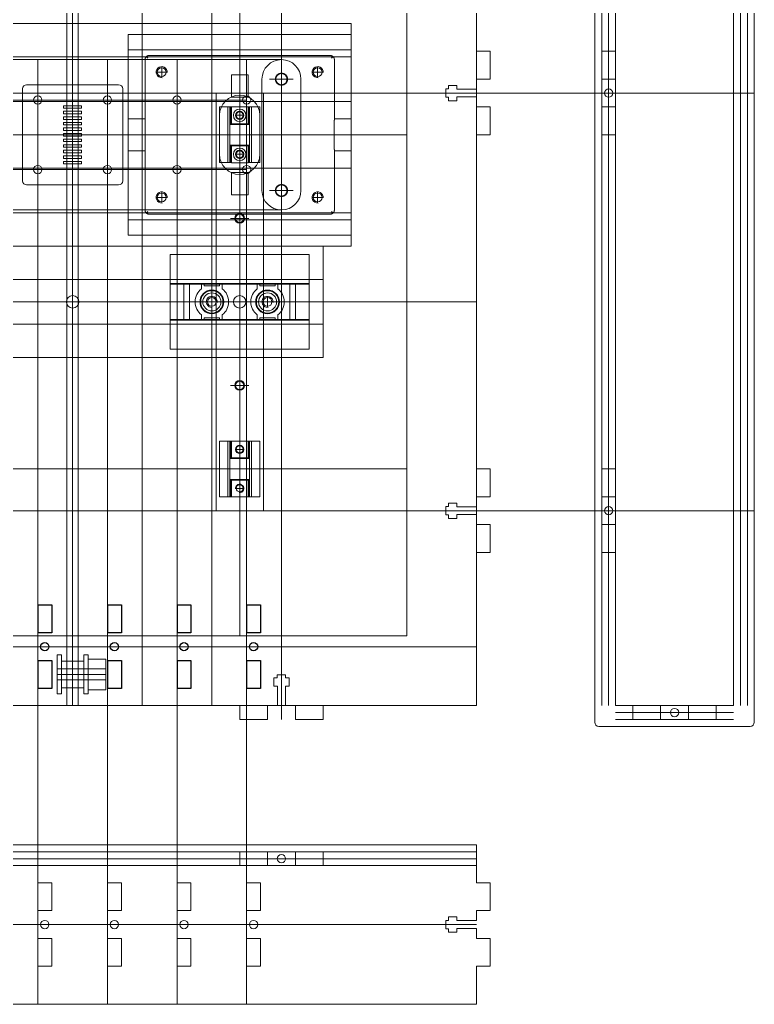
# Model space of a CAD drawing. Header units: millimetres. Extents: x -264 to 281, y -252 to 294.
# Drawn here: x -19 to 244.8, y -252.3 to 101.4 of the extents above; entities that cross this region are included whole.
import ezdxf

# ---------------------------------------------------------------- set-up
doc = ezdxf.new("R2010")
doc.units = ezdxf.units.MM
doc.layers.get('0').update_dxf_attribs({"linetype": 'CONTINUOUS', "lineweight": 25, "true_color": 0x000000})
for name, color, linetype, lineweight, true_color in [('Base Plate', 7, 'CONTINUOUS', 0, 0x000000), ('Belts', 7, 'CONTINUOUS', 0, 0x000000), ('Drawings', 5, 'CONTINUOUS', 0, 0x0000ff), ('Etch', 1, 'CONTINUOUS', 0, 0xff0000), ('Limits', 7, 'CONTINUOUS', 0, 0x000000), ('Pulleys', 1, 'CONTINUOUS', 0, 0xff0000), ('X Carriage - 80', 7, 'CONTINUOUS', 0, 0x000000), ('X Carriage-40', 7, 'CONTINUOUS', 0, 0x000000), ('X Rail - 80', 7, 'CONTINUOUS', 0, 0x000000), ('X Rail-40', 1, 'CONTINUOUS', 0, 0xff0000), ('XY Travel', 7, 'CONTINUOUS', 0, 0x000000), ('Y Belt Clamp', 7, 'CONTINUOUS', 0, 0x000000), ('Y Carriage', 7, 'CONTINUOUS', 0, 0x000000), ('Y Platform 01', 7, 'CONTINUOUS', 0, 0x000000), ('Y Platform 02', 7, 'CONTINUOUS', 0, 0x000000), ('Y Platform 03', 7, 'CONTINUOUS', 0, 0x000000), ('Y Rails', 3, 'CONTINUOUS', 0, 0x00ff00)]:
    doc.layers.add(name, color=color, linetype=linetype, lineweight=lineweight, true_color=true_color)

# ---------------------------------------------------------------- blocks, each defined once
blk = doc.blocks.new('tcutout')
for p, q in [((-15, 5), (-5, 5)), ((-15, 0), (-15, 5)), ((-5, 5), (-5, 0)), ((5, 5), (15, 5)), ((5, 0), (5, 5)), ((15, 5), (15, 0)), ((-15, 0), (-5, 0)), ((5, 0), (15, 0))]:
    blk.add_line(p, q)
blk.add_circle((0, 2.5), 1.5)
blk = doc.blocks.new('tgrips')
for p, q in [((-15, 5), (-5, 5)), ((-15, 0), (-15, 5)), ((-5, 5), (-5, 0)), ((5, 5), (15, 5)), ((5, 0), (5, 5)), ((15, 5), (15, 0)), ((-5, 0), (-1.42, 0)), ((-1.42, 0), (-1.42, -7)), ((1.4, -7), (1.4, 0)), ((1.4, 0), (5, 0)), ((-2.75, -7), (-2.75, -10)), ((-1.42, -7), (-2.75, -7)), ((2.75, -7), (1.4, -7)), ((2.75, -7), (2.75, -10)), ((-2.75, -10), (-1.5, -10)), ((-1.5, -10), (-1.5, -11)), ((1.5, -10), (2.75, -10)), ((1.5, -11), (1.5, -10)), ((-1.5, -11), (1.5, -11))]:
    blk.add_line(p, q)

msp = doc.modelspace()

# ---------------------------------------------------------------- linework, layer by layer
at = {"layer": 'Base Plate'}
for p, q in [((187.5, 151), (187.5, -151)), ((244.8, 151), (244.8, -151)), ((145, 145), (145, 90)), ((145, 60), (145, -60)), ((145, -90), (145, -145)), ((60, -145), (-60, -145)), ((145, -145), (90, -145)), ((189, -152.5), (243.3, -152.5)), ((-145, -195), (145, -195)), ((145, -208.65), (145, -195)), ((145, -252.3), (145, -238.65)), ((-145, -252.3), (145, -252.3))]:
    msp.add_line(p, q, dxfattribs=at)
for centre in [(60, 30), (60, -30)]:
    msp.add_circle(centre, 1.5, dxfattribs=at)
for centre, start, end in [((189, -151), 180, 270), ((243.3, -151), 270, 0)]:
    msp.add_arc(centre, 1.5, start, end, dxfattribs=at)
at = {"layer": 'Belts'}
for p, q in [((-2.032, 123.85), (-2.032, -145)), ((2.032, 123.85), (2.032, -145))]:
    msp.add_line(p, q, dxfattribs=at)
at = {"layer": 'Drawings'}
for p, q in [((75, 252.3), (75, -150)), ((0, 70), (0, 145)), ((25, -145), (25, 145)), ((50, -145), (50, 145)), ((190, 145), (190, -145)), ((192.5, 145), (192.5, -145)), ((195, 145), (195, -145)), ((237.3, 145), (237.3, -145)), ((239.8, 145), (239.8, -145)), ((242.3, 145), (242.3, -145)), ((-12.5, 87), (-12.5, -252.3)), ((12.5, -252.3), (12.5, 87)), ((37.5, -252.3), (37.5, 87)), ((62.5, -252.3), (62.5, 87)), ((-150, 75), (244.8, 75)), ((-62.5, 72.5), (62.5, 72.5)), ((-62.5, 60), (62.5, 60)), ((-62.5, 47.5), (62.5, 47.5)), ((244.8, -75), (-150, -75)), ((195, -145), (237.3, -145)), ((195, -147.5), (237.3, -147.5)), ((195, -150), (237.3, -150)), ((-145, -197.5), (145, -197.5)), ((-145, -200), (145, -200)), ((-145, -202.5), (145, -202.5)), ((-145, -223.65), (145, -223.65))]:
    msp.add_line(p, q, dxfattribs=at)
at = {"layer": 'Etch'}
for p, q in [((51.5, 75), (68.5, 75)), ((51.5, -75), (51.5, 75)), ((68.5, 75), (68.5, -75)), ((68.5, -75), (51.5, -75))]:
    msp.add_line(p, q, dxfattribs=at)
at = {"layer": 'Limits'}
for p, q in [((0, 145), (0, -145)), ((145, -145), (145, 145)), ((145, 0), (-145, 0)), ((-145, -145), (145, -145))]:
    msp.add_line(p, q, dxfattribs=at)
at = {"layer": 'Pulleys'}
for p, q in [((-145, -123.85), (145, -123.85)), ((-5.6, -126.8), (-4, -126.8)), ((-5.6, -140.8), (-5.6, -126.8)), ((-4, -140.8), (-4, -126.8)), ((4, -140.8), (4, -126.8)), ((4, -126.8), (5.6, -126.8)), ((5.6, -126.8), (5.6, -140.8)), ((-4, -129), (4, -129)), ((5.6, -128.3), (11.9, -128.3)), ((11.9, -139.3), (11.9, -128.3)), ((-5.6, -131.8), (11.9, -131.8)), ((-5.6, -133.8), (11.9, -133.8)), ((-5.6, -135.8), (11.9, -135.8)), ((-5.6, -140.8), (-4, -140.8)), ((-4, -138.6), (4, -138.6)), ((4, -140.8), (5.6, -140.8)), ((5.6, -139.3), (11.9, -139.3))]:
    msp.add_line(p, q, dxfattribs=at)
at = {"layer": 'X Carriage - 80', "color": 7, "linetype": 'CONTINUOUS', "true_color": 0xffffff}
for p, q in [((100, 96), (20, 96)), ((20, 96), (20, 90.501)), ((100, 96), (100, 90.501)), ((20, 90.501), (20, 66.25)), ((100, 90.501), (20, 90.501)), ((26.990771, 88.410917), (27.022716, 88.422041)), ((27.022716, 88.422041), (27.054786, 88.432405)), ((27.054786, 88.432405), (27.086953, 88.44201)), ((27.086953, 88.44201), (27.119189, 88.450856)), ((27.119189, 88.450856), (27.151462, 88.458945)), ((27.151462, 88.458945), (27.183743, 88.466282)), ((27.183743, 88.466282), (27.216, 88.472869)), ((27.216, 88.472869), (27.248202, 88.478715)), ((27.248202, 88.478715), (27.280318, 88.483826)), ((27.280318, 88.483826), (27.312315, 88.488212)), ((27.312315, 88.488212), (27.34416, 88.491883)), ((27.34416, 88.491883), (27.375823, 88.494851)), ((27.375823, 88.494851), (27.40727, 88.497131)), ((27.40727, 88.497131), (27.43847, 88.498737)), ((27.43847, 88.498737), (27.469391, 88.499688)), ((27.469391, 88.499688), (27.5, 88.5)), ((27.5, 88.5), (92.5, 88.5)), ((92.5, 88.5), (92.530609, 88.499688)), ((92.530609, 88.499688), (92.56153, 88.498737)), ((92.56153, 88.498737), (92.59273, 88.497131)), ((92.59273, 88.497131), (92.624177, 88.494851)), ((92.624177, 88.494851), (92.65584, 88.491883)), ((92.65584, 88.491883), (92.687685, 88.488212)), ((92.687685, 88.488212), (92.719682, 88.483826)), ((92.719682, 88.483826), (92.751798, 88.478715)), ((92.751798, 88.478715), (92.784, 88.472869)), ((92.784, 88.472869), (92.816257, 88.466282)), ((92.816257, 88.466282), (92.848538, 88.458945)), ((92.848538, 88.458945), (92.880811, 88.450856)), ((92.880811, 88.450856), (92.913047, 88.44201)), ((92.913047, 88.44201), (92.945214, 88.432405)), ((92.945214, 88.432405), (92.977284, 88.422041)), ((92.977284, 88.422041), (93.009229, 88.410917)), ((100, 90.501), (100, 66.25)), ((26, 87), (26.000312, 87.030609)), ((26, 87), (26, 65.473714)), ((26.000312, 87.030609), (26.001263, 87.06153)), ((26.001263, 87.06153), (26.002869, 87.09273)), ((26.002869, 87.09273), (26.005149, 87.124177)), ((26.005149, 87.124177), (26.008117, 87.15584)), ((26.008117, 87.15584), (26.011788, 87.187685)), ((26.011788, 87.187685), (26.016174, 87.219682)), ((26.016174, 87.219682), (26.021285, 87.251798)), ((26.021285, 87.251798), (26.027131, 87.284)), ((26.027131, 87.284), (26.033718, 87.316257)), ((26.033718, 87.316257), (26.041055, 87.348538)), ((26.041055, 87.348538), (26.049144, 87.380811)), ((26.049144, 87.380811), (26.05799, 87.413047)), ((26.05799, 87.413047), (26.067595, 87.445214)), ((26.067595, 87.445214), (26.077959, 87.477284)), ((26.077959, 87.477284), (26.089083, 87.509229)), ((26.089083, 87.509229), (26.100965, 87.54102)), ((26.100965, 87.54102), (26.113603, 87.572629)), ((26.113603, 87.572629), (26.126993, 87.60403)), ((26.126993, 87.60403), (26.141129, 87.635192)), ((26.141129, 87.635192), (26.156004, 87.66609)), ((26.156004, 87.66609), (26.17161, 87.696693)), ((26.17161, 87.696693), (26.187938, 87.726975)), ((26.187938, 87.726975), (26.204975, 87.756908)), ((26.204975, 87.756908), (26.222708, 87.786464)), ((26.222708, 87.786464), (26.241124, 87.815617)), ((26.241124, 87.815617), (26.260206, 87.844341)), ((26.260206, 87.844341), (26.279938, 87.872611)), ((26.279938, 87.872611), (26.300302, 87.900402)), ((26.300302, 87.900402), (26.321277, 87.927692)), ((26.321277, 87.927692), (26.342845, 87.954459)), ((26.342845, 87.954459), (26.365302, 87.981051)), ((26.365302, 87.981051), (26.38888, 88.007677)), ((26.38888, 88.007677), (26.413566, 88.034244)), ((26.413566, 88.034244), (26.43934, 88.06066)), ((26.43934, 88.06066), (26.465756, 88.086434)), ((26.43934, 88.06066), (27, 87.5)), ((26.465756, 88.086434), (26.492323, 88.11112)), ((26.492323, 88.11112), (26.518949, 88.134698)), ((26.518949, 88.134698), (26.545541, 88.157155)), ((26.545541, 88.157155), (26.572308, 88.178723)), ((26.572308, 88.178723), (26.599598, 88.199698)), ((26.599598, 88.199698), (26.627389, 88.220062)), ((26.627389, 88.220062), (26.655659, 88.239794)), ((26.655659, 88.239794), (26.684383, 88.258876)), ((26.684383, 88.258876), (26.713536, 88.277292)), ((26.713536, 88.277292), (26.743092, 88.295025)), ((26.743092, 88.295025), (26.773025, 88.312062)), ((26.773025, 88.312062), (26.803307, 88.32839)), ((26.803307, 88.32839), (26.83391, 88.343996)), ((26.83391, 88.343996), (26.864808, 88.358871)), ((26.864808, 88.358871), (26.89597, 88.373007)), ((26.89597, 88.373007), (26.927371, 88.386397)), ((26.927371, 88.386397), (26.95898, 88.399035)), ((26.95898, 88.399035), (26.990771, 88.410917)), ((93, 87.5), (93.56066, 88.06066)), ((93.009229, 88.410917), (93.04102, 88.399035)), ((93.04102, 88.399035), (93.072629, 88.386397)), ((93.072629, 88.386397), (93.10403, 88.373007)), ((93.10403, 88.373007), (93.135192, 88.358871)), ((93.135192, 88.358871), (93.16609, 88.343996)), ((93.16609, 88.343996), (93.196693, 88.32839)), ((93.196693, 88.32839), (93.226975, 88.312062)), ((93.226975, 88.312062), (93.256908, 88.295025)), ((93.256908, 88.295025), (93.286464, 88.277292)), ((93.286464, 88.277292), (93.315617, 88.258876)), ((93.315617, 88.258876), (93.344341, 88.239794)), ((93.344341, 88.239794), (93.372611, 88.220062)), ((93.372611, 88.220062), (93.400402, 88.199698)), ((93.400402, 88.199698), (93.427692, 88.178723)), ((93.427692, 88.178723), (93.454459, 88.157155)), ((93.454459, 88.157155), (93.481051, 88.134698)), ((93.481051, 88.134698), (93.507677, 88.11112)), ((93.507677, 88.11112), (93.534244, 88.086434)), ((93.534244, 88.086434), (93.56066, 88.06066)), ((93.56066, 88.06066), (93.586434, 88.034244)), ((93.586434, 88.034244), (93.61112, 88.007677)), ((93.61112, 88.007677), (93.634698, 87.981051)), ((93.634698, 87.981051), (93.657155, 87.954459)), ((93.657155, 87.954459), (93.678723, 87.927692)), ((93.678723, 87.927692), (93.699698, 87.900402)), ((93.699698, 87.900402), (93.720062, 87.872611)), ((93.720062, 87.872611), (93.739794, 87.844341)), ((93.739794, 87.844341), (93.758876, 87.815617)), ((93.758876, 87.815617), (93.777292, 87.786464)), ((93.777292, 87.786464), (93.795025, 87.756908)), ((93.795025, 87.756908), (93.812062, 87.726975)), ((93.812062, 87.726975), (93.82839, 87.696693)), ((93.82839, 87.696693), (93.843996, 87.66609)), ((93.843996, 87.66609), (93.858871, 87.635192)), ((93.858871, 87.635192), (93.873007, 87.60403)), ((93.873007, 87.60403), (93.886397, 87.572629)), ((93.886397, 87.572629), (93.899035, 87.54102)), ((93.899035, 87.54102), (93.910917, 87.509229)), ((93.910917, 87.509229), (93.922041, 87.477284)), ((93.922041, 87.477284), (93.932405, 87.445214)), ((93.932405, 87.445214), (93.94201, 87.413047)), ((93.94201, 87.413047), (93.950856, 87.380811)), ((93.950856, 87.380811), (93.958945, 87.348538)), ((93.958945, 87.348538), (93.966282, 87.316257)), ((93.966282, 87.316257), (93.972869, 87.284)), ((93.972869, 87.284), (93.978715, 87.251798)), ((93.978715, 87.251798), (93.983826, 87.219682)), ((93.983826, 87.219682), (93.988212, 87.187685)), ((93.988212, 87.187685), (93.991883, 87.15584)), ((93.991883, 87.15584), (93.994851, 87.124177)), ((93.994851, 87.124177), (93.997131, 87.09273)), ((93.997131, 87.09273), (93.998737, 87.06153)), ((93.998737, 87.06153), (93.999688, 87.030609)), ((93.999688, 87.030609), (94, 87)), ((94, 87), (94, 65.473714)), ((57, 73.5), (57, 81.5)), ((57, 81.5), (63, 81.5)), ((63, 81.5), (63, 73.5)), ((63, 73.5), (57, 73.5)), ((20, 66.25), (20, 65.75)), ((26, 65.75), (20, 65.75)), ((20, 65.75), (20, 64.75)), ((20, 64.75), (20, 55.25)), ((26.000136, 65.457649), (26, 65.473714)), ((26.000531, 65.441187), (26.000136, 65.457649)), ((26.001168, 65.424337), (26.000531, 65.441187)), ((26.002031, 65.407109), (26.001168, 65.424337)), ((26.0031, 65.389513), (26.002031, 65.407109)), ((26.004359, 65.371558), (26.0031, 65.389513)), ((26.005789, 65.353256), (26.004359, 65.371558)), ((26.007373, 65.334619), (26.005789, 65.353256)), ((26.009092, 65.315657), (26.007373, 65.334619)), ((26.010928, 65.296383), (26.009092, 65.315657)), ((26.012864, 65.276809), (26.010928, 65.296383)), ((26.014882, 65.256947), (26.012864, 65.276809)), ((26.016963, 65.236808), (26.014882, 65.256947)), ((26.019092, 65.216401), (26.016963, 65.236808)), ((26.021252, 65.195735), (26.019092, 65.216401)), ((26.023425, 65.174823), (26.021252, 65.195735)), ((26.025595, 65.153678), (26.023425, 65.174823)), ((26.027747, 65.132315), (26.025595, 65.153678)), ((26.029865, 65.110747), (26.027747, 65.132315)), ((26.031933, 65.088988), (26.029865, 65.110747)), ((26.033937, 65.067053), (26.031933, 65.088988)), ((26.035865, 65.044957), (26.033937, 65.067053)), ((26.037701, 65.022714), (26.035865, 65.044957)), ((26.039436, 65.00034), (26.037701, 65.022714)), ((26.041056, 64.977849), (26.039436, 65.00034)), ((26.042553, 64.955257), (26.041056, 64.977849)), ((26.043916, 64.932578), (26.042553, 64.955257)), ((26.045136, 64.909828), (26.043916, 64.932578)), ((26.046208, 64.887024), (26.045136, 64.909828)), ((26.047124, 64.864183), (26.046208, 64.887024)), ((26.047879, 64.841321), (26.047124, 64.864183)), ((26.048469, 64.818455), (26.047879, 64.841321)), ((26.048892, 64.795602), (26.048469, 64.818455)), ((26.049146, 64.772778), (26.048892, 64.795602)), ((26.049231, 64.75), (26.049146, 64.772778)), ((26.049231, 55.25), (26.049231, 64.75)), ((93.950854, 64.772778), (93.950769, 64.75)), ((93.950769, 64.75), (93.950769, 55.25)), ((93.951108, 64.795602), (93.950854, 64.772778)), ((93.951531, 64.818455), (93.951108, 64.795602)), ((93.952121, 64.841321), (93.951531, 64.818455)), ((93.952876, 64.864183), (93.952121, 64.841321)), ((93.953792, 64.887024), (93.952876, 64.864183)), ((93.954864, 64.909828), (93.953792, 64.887024)), ((93.956084, 64.932578), (93.954864, 64.909828)), ((93.957447, 64.955257), (93.956084, 64.932578)), ((93.958944, 64.977849), (93.957447, 64.955257)), ((93.960564, 65.00034), (93.958944, 64.977849)), ((93.962299, 65.022714), (93.960564, 65.00034)), ((93.964135, 65.044957), (93.962299, 65.022714)), ((93.966063, 65.067053), (93.964135, 65.044957)), ((93.968067, 65.088988), (93.966063, 65.067053)), ((93.970135, 65.110747), (93.968067, 65.088988)), ((93.972253, 65.132315), (93.970135, 65.110747)), ((93.974405, 65.153678), (93.972253, 65.132315)), ((93.976575, 65.174823), (93.974405, 65.153678)), ((93.978748, 65.195735), (93.976575, 65.174823)), ((93.980908, 65.216401), (93.978748, 65.195735)), ((93.983037, 65.236808), (93.980908, 65.216401)), ((93.985118, 65.256947), (93.983037, 65.236808)), ((93.987136, 65.276809), (93.985118, 65.256947)), ((93.989072, 65.296383), (93.987136, 65.276809)), ((93.990908, 65.315657), (93.989072, 65.296383)), ((93.992627, 65.334619), (93.990908, 65.315657)), ((93.994211, 65.353256), (93.992627, 65.334619)), ((93.995641, 65.371558), (93.994211, 65.353256)), ((93.9969, 65.389513), (93.995641, 65.371558)), ((93.997969, 65.407109), (93.9969, 65.389513)), ((93.998832, 65.424337), (93.997969, 65.407109)), ((93.999469, 65.441187), (93.998832, 65.424337)), ((93.999864, 65.457649), (93.999469, 65.441187)), ((94, 65.473714), (93.999864, 65.457649)), ((100, 65.75), (94, 65.75)), ((100, 66.25), (100, 65.75)), ((100, 65.75), (100, 64.75)), ((100, 64.75), (100, 55.25)), ((20, 55.25), (20, 54.25)), ((20, 54.25), (20, 53.75)), ((26, 54.25), (20, 54.25)), ((20, 53.75), (20, 29.499)), ((26, 54.526286), (26.000136, 54.542351)), ((26, 54.526286), (26, 33)), ((26.000136, 54.542351), (26.000531, 54.558813)), ((26.000531, 54.558813), (26.001168, 54.575663)), ((26.001168, 54.575663), (26.002031, 54.592891)), ((26.002031, 54.592891), (26.0031, 54.610487)), ((26.0031, 54.610487), (26.004359, 54.628442)), ((26.004359, 54.628442), (26.005789, 54.646744)), ((26.005789, 54.646744), (26.007373, 54.665381)), ((26.007373, 54.665381), (26.009092, 54.684343)), ((26.009092, 54.684343), (26.010928, 54.703617)), ((26.010928, 54.703617), (26.012864, 54.723191)), ((26.012864, 54.723191), (26.014882, 54.743053)), ((26.014882, 54.743053), (26.016963, 54.763192)), ((26.016963, 54.763192), (26.019092, 54.783599)), ((26.019092, 54.783599), (26.021252, 54.804265)), ((26.021252, 54.804265), (26.023425, 54.825177)), ((26.023425, 54.825177), (26.025595, 54.846322)), ((26.025595, 54.846322), (26.027747, 54.867685)), ((26.027747, 54.867685), (26.029865, 54.889253)), ((26.029865, 54.889253), (26.031933, 54.911012)), ((26.031933, 54.911012), (26.033937, 54.932947)), ((26.033937, 54.932947), (26.035865, 54.955043)), ((26.035865, 54.955043), (26.037701, 54.977286)), ((26.037701, 54.977286), (26.039436, 54.99966)), ((26.039436, 54.99966), (26.041056, 55.022151)), ((26.041056, 55.022151), (26.042553, 55.044743)), ((26.042553, 55.044743), (26.043916, 55.067422)), ((26.043916, 55.067422), (26.045136, 55.090172)), ((26.045136, 55.090172), (26.046208, 55.112976)), ((26.046208, 55.112976), (26.047124, 55.135817)), ((26.047124, 55.135817), (26.047879, 55.158679)), ((26.047879, 55.158679), (26.048469, 55.181545)), ((26.048469, 55.181545), (26.048892, 55.204398)), ((26.048892, 55.204398), (26.049146, 55.227222)), ((26.049146, 55.227222), (26.049231, 55.25)), ((93.950769, 55.25), (93.950854, 55.227222)), ((93.950854, 55.227222), (93.951108, 55.204398)), ((93.951108, 55.204398), (93.951531, 55.181545)), ((93.951531, 55.181545), (93.952121, 55.158679)), ((93.952121, 55.158679), (93.952876, 55.135817)), ((93.952876, 55.135817), (93.953792, 55.112976)), ((93.953792, 55.112976), (93.954864, 55.090172)), ((93.954864, 55.090172), (93.956084, 55.067422)), ((93.956084, 55.067422), (93.957447, 55.044743)), ((93.957447, 55.044743), (93.958944, 55.022151)), ((93.958944, 55.022151), (93.960564, 54.99966)), ((93.960564, 54.99966), (93.962299, 54.977286)), ((93.962299, 54.977286), (93.964135, 54.955043)), ((93.964135, 54.955043), (93.966063, 54.932947)), ((93.966063, 54.932947), (93.968067, 54.911012)), ((93.968067, 54.911012), (93.970135, 54.889253)), ((93.970135, 54.889253), (93.972253, 54.867685)), ((93.972253, 54.867685), (93.974405, 54.846322)), ((93.974405, 54.846322), (93.976575, 54.825177)), ((93.976575, 54.825177), (93.978748, 54.804265)), ((93.978748, 54.804265), (93.980908, 54.783599)), ((93.980908, 54.783599), (93.983037, 54.763192)), ((93.983037, 54.763192), (93.985118, 54.743053)), ((93.985118, 54.743053), (93.987136, 54.723191)), ((93.987136, 54.723191), (93.989072, 54.703617)), ((93.989072, 54.703617), (93.990908, 54.684343)), ((93.990908, 54.684343), (93.992627, 54.665381)), ((93.992627, 54.665381), (93.994211, 54.646744)), ((93.994211, 54.646744), (93.995641, 54.628442)), ((93.995641, 54.628442), (93.9969, 54.610487)), ((93.9969, 54.610487), (93.997969, 54.592891)), ((93.997969, 54.592891), (93.998832, 54.575663)), ((93.998832, 54.575663), (93.999469, 54.558813)), ((93.999469, 54.558813), (93.999864, 54.542351)), ((93.999864, 54.542351), (94, 54.526286)), ((94, 54.526286), (94, 33)), ((100, 54.25), (94, 54.25)), ((100, 55.25), (100, 54.25)), ((100, 54.25), (100, 53.75)), ((100, 53.75), (100, 29.499)), ((57, 38.5), (57, 46.5)), ((57, 46.5), (63, 46.5)), ((63, 46.5), (63, 38.5)), ((63, 38.5), (57, 38.5)), ((26.000312, 32.969391), (26, 33)), ((26.001263, 32.93847), (26.000312, 32.969391)), ((26.002869, 32.90727), (26.001263, 32.93847)), ((26.005149, 32.875823), (26.002869, 32.90727)), ((26.008117, 32.84416), (26.005149, 32.875823)), ((26.011788, 32.812315), (26.008117, 32.84416)), ((26.016174, 32.780318), (26.011788, 32.812315)), ((26.021285, 32.748202), (26.016174, 32.780318)), ((26.027131, 32.716), (26.021285, 32.748202)), ((26.033718, 32.683743), (26.027131, 32.716)), ((26.041055, 32.651462), (26.033718, 32.683743)), ((26.049144, 32.619189), (26.041055, 32.651462)), ((26.05799, 32.586953), (26.049144, 32.619189)), ((26.067595, 32.554786), (26.05799, 32.586953)), ((26.077959, 32.522716), (26.067595, 32.554786)), ((26.089083, 32.490771), (26.077959, 32.522716)), ((26.100965, 32.45898), (26.089083, 32.490771)), ((26.113603, 32.427371), (26.100965, 32.45898)), ((26.126993, 32.39597), (26.113603, 32.427371)), ((26.141129, 32.364807), (26.126993, 32.39597)), ((26.156004, 32.33391), (26.141129, 32.364807)), ((26.17161, 32.303307), (26.156004, 32.33391)), ((26.187938, 32.273025), (26.17161, 32.303307)), ((26.204975, 32.243092), (26.187938, 32.273025)), ((26.222708, 32.213536), (26.204975, 32.243092)), ((26.241124, 32.184383), (26.222708, 32.213536)), ((26.260206, 32.155659), (26.241124, 32.184383)), ((26.279938, 32.127389), (26.260206, 32.155659)), ((26.300302, 32.099598), (26.279938, 32.127389)), ((26.321277, 32.072308), (26.300302, 32.099598)), ((26.342845, 32.045541), (26.321277, 32.072308)), ((26.365302, 32.018949), (26.342845, 32.045541)), ((26.38888, 31.992323), (26.365302, 32.018949)), ((26.413566, 31.965756), (26.38888, 31.992323)), ((26.43934, 31.93934), (26.413566, 31.965756)), ((27, 32.5), (26.43934, 31.93934)), ((26.46596, 31.913371), (26.43934, 31.93934)), ((26.492854, 31.888399), (26.46596, 31.913371)), ((26.519948, 31.86444), (26.492854, 31.888399)), ((26.547165, 31.841507), (26.519948, 31.86444)), ((26.574429, 31.819611), (26.547165, 31.841507)), ((93.56066, 31.93934), (93, 32.5)), ((93.454459, 31.842845), (93.427692, 31.821277)), ((93.481051, 31.865302), (93.454459, 31.842845)), ((93.507677, 31.88888), (93.481051, 31.865302)), ((93.534244, 31.913566), (93.507677, 31.88888)), ((93.56066, 31.93934), (93.534244, 31.913566)), ((93.586434, 31.965756), (93.56066, 31.93934)), ((93.61112, 31.992323), (93.586434, 31.965756)), ((93.634698, 32.018949), (93.61112, 31.992323)), ((93.657155, 32.045541), (93.634698, 32.018949)), ((93.678723, 32.072308), (93.657155, 32.045541)), ((93.699698, 32.099598), (93.678723, 32.072308)), ((93.720062, 32.127389), (93.699698, 32.099598)), ((93.739794, 32.155659), (93.720062, 32.127389)), ((93.758876, 32.184383), (93.739794, 32.155659)), ((93.777292, 32.213536), (93.758876, 32.184383)), ((93.795025, 32.243092), (93.777292, 32.213536)), ((93.812062, 32.273025), (93.795025, 32.243092)), ((93.82839, 32.303307), (93.812062, 32.273025)), ((93.843996, 32.33391), (93.82839, 32.303307)), ((93.858871, 32.364808), (93.843996, 32.33391)), ((93.873007, 32.39597), (93.858871, 32.364808)), ((93.886397, 32.427371), (93.873007, 32.39597)), ((93.899035, 32.45898), (93.886397, 32.427371)), ((93.910917, 32.490771), (93.899035, 32.45898)), ((93.922041, 32.522716), (93.910917, 32.490771)), ((93.932405, 32.554786), (93.922041, 32.522716)), ((93.94201, 32.586953), (93.932405, 32.554786)), ((93.950856, 32.619189), (93.94201, 32.586953)), ((93.958945, 32.651462), (93.950856, 32.619189)), ((93.966282, 32.683743), (93.958945, 32.651462)), ((93.972869, 32.716), (93.966282, 32.683743)), ((93.978715, 32.748202), (93.972869, 32.716)), ((93.983826, 32.780318), (93.978715, 32.748202)), ((93.988212, 32.812315), (93.983826, 32.780318)), ((93.991883, 32.84416), (93.988212, 32.812315)), ((93.994851, 32.875823), (93.991883, 32.84416)), ((93.997131, 32.90727), (93.994851, 32.875823)), ((93.998737, 32.93847), (93.997131, 32.90727)), ((93.999688, 32.969391), (93.998737, 32.93847)), ((94, 33), (93.999688, 32.969391)), ((100, 29.499), (20, 29.499)), ((20, 29.499), (20, 24)), ((26.601659, 31.798758), (26.574429, 31.819611)), ((26.628951, 31.778823), (26.601659, 31.798758)), ((26.65675, 31.759464), (26.628951, 31.778823)), ((26.685059, 31.740686), (26.65675, 31.759464)), ((26.713852, 31.722514), (26.685059, 31.740686)), ((26.7431, 31.70497), (26.713852, 31.722514)), ((26.772774, 31.688077), (26.7431, 31.70497)), ((26.802846, 31.671853), (26.772774, 31.688077)), ((26.833283, 31.656315), (26.802846, 31.671853)), ((26.864055, 31.641481), (26.833283, 31.656315)), ((26.895131, 31.627362), (26.864055, 31.641481)), ((26.926479, 31.613972), (26.895131, 31.627362)), ((26.958067, 31.601319), (26.926479, 31.613972)), ((26.989862, 31.589412), (26.958067, 31.601319)), ((27.021834, 31.578256), (26.989862, 31.589412)), ((27.05395, 31.567855), (27.021834, 31.578256)), ((27.08618, 31.558212), (27.05395, 31.567855)), ((27.118491, 31.549328), (27.08618, 31.558212)), ((27.15085, 31.541201), (27.118491, 31.549328)), ((27.183223, 31.533831), (27.15085, 31.541201)), ((27.215576, 31.527212), (27.183223, 31.533831)), ((27.247875, 31.521341), (27.215576, 31.527212)), ((27.280083, 31.516209), (27.247875, 31.521341)), ((27.312165, 31.511807), (27.280083, 31.516209)), ((27.344085, 31.508125), (27.312165, 31.511807)), ((27.375807, 31.50515), (27.344085, 31.508125)), ((27.407296, 31.502867), (27.375807, 31.50515)), ((27.438514, 31.501261), (27.407296, 31.502867)), ((27.469428, 31.500312), (27.438514, 31.501261)), ((27.5, 31.5), (27.469428, 31.500312)), ((92.5, 31.5), (27.5, 31.5)), ((92.530609, 31.500312), (92.5, 31.5)), ((92.56153, 31.501263), (92.530609, 31.500312)), ((92.59273, 31.502869), (92.56153, 31.501263)), ((92.624177, 31.505149), (92.59273, 31.502869)), ((92.65584, 31.508117), (92.624177, 31.505149)), ((92.687685, 31.511788), (92.65584, 31.508117)), ((92.719682, 31.516174), (92.687685, 31.511788)), ((92.751798, 31.521285), (92.719682, 31.516174)), ((92.784, 31.527131), (92.751798, 31.521285)), ((92.816257, 31.533718), (92.784, 31.527131)), ((92.848538, 31.541055), (92.816257, 31.533718)), ((92.880811, 31.549144), (92.848538, 31.541055)), ((92.913047, 31.55799), (92.880811, 31.549144)), ((92.945214, 31.567595), (92.913047, 31.55799)), ((92.977284, 31.577959), (92.945214, 31.567595)), ((93.009229, 31.589083), (92.977284, 31.577959)), ((93.04102, 31.600965), (93.009229, 31.589083)), ((93.072629, 31.613603), (93.04102, 31.600965)), ((93.10403, 31.626993), (93.072629, 31.613603)), ((93.135192, 31.641129), (93.10403, 31.626993)), ((93.16609, 31.656004), (93.135192, 31.641129)), ((93.196693, 31.67161), (93.16609, 31.656004)), ((93.226975, 31.687938), (93.196693, 31.67161)), ((93.256908, 31.704975), (93.226975, 31.687938)), ((93.286464, 31.722708), (93.256908, 31.704975)), ((93.315617, 31.741124), (93.286464, 31.722708)), ((93.344341, 31.760206), (93.315617, 31.741124)), ((93.372611, 31.779938), (93.344341, 31.760206)), ((93.400402, 31.800302), (93.372611, 31.779938)), ((93.427692, 31.821277), (93.400402, 31.800302)), ((100, 29.499), (100, 24)), ((100, 24), (20, 24))]:
    msp.add_line(p, q, dxfattribs=at)
at = {"layer": 'X Carriage - 80', "color": 3, "linetype": 'CONTINUOUS', "true_color": 0x00ff00}
for p, q in [((34, 82.5), (30, 82.5)), ((32, 80.5), (32, 84.5)), ((90, 82.5), (86, 82.5)), ((88, 80.5), (88, 84.5)), ((32, 35.5), (32, 39.5)), ((88, 35.5), (88, 39.5)), ((34, 37.5), (30, 37.5)), ((90, 37.5), (86, 37.5))]:
    msp.add_line(p, q, dxfattribs=at)
at = {"layer": 'X Carriage - 80', "color": 7, "linetype": 'CONTINUOUS', "true_color": 0xffffff}
for centre in [(32, 82.5), (88, 82.5), (32, 37.5), (88, 37.5)]:
    msp.add_circle(centre, 1.6, dxfattribs=at)
at = {"layer": 'X Carriage - 80', "color": 1, "linetype": 'CONTINUOUS', "true_color": 0xff0000}
for centre in [(32, 82.5), (88, 82.5), (32, 37.5), (88, 37.5)]:
    msp.add_arc(centre, 2, 355, 275, dxfattribs=at)
at = {"layer": 'X Carriage-40', "color": 7, "linetype": 'CONTINUOUS', "true_color": 0xffffff}
for p, q in [((85, 17), (35, 17)), ((35, 17), (35, 6.6)), ((85, 17), (85, 6.6)), ((85, 6.6), (35, 6.6)), ((35, 6.6), (35, 6.35)), ((85, 6.35), (35, 6.35)), ((35, 6.35), (35, -6.35)), ((40, -6.35), (40, 6.35)), ((42, -6.35), (42, 6.35)), ((46.25, 6.35), (46.25, 4.689992)), ((47.25, 5.7), (47.25, 6.35)), ((47.25, 5.7), (52.75, 5.7)), ((52.75, 6.35), (52.75, 5.7)), ((53.75, 4.689992), (53.75, 6.35)), ((66.25, 6.35), (66.25, 4.689992)), ((67.25, 5.7), (67.25, 6.35)), ((67.25, 5.7), (72.75, 5.7)), ((72.75, 6.35), (72.75, 5.7)), ((73.75, 4.689992), (73.75, 6.35)), ((78, 6.35), (78, -6.35)), ((80, -6.35), (80, 6.35)), ((85, 6.6), (85, 6.35)), ((85, 6.35), (85, -6.35)), ((85, -6.35), (35, -6.35)), ((35, -6.35), (35, -6.6)), ((85, -6.6), (35, -6.6)), ((35, -6.6), (35, -17)), ((46.25, -4.677505), (46.25, -6.35)), ((47.25, -6.35), (47.25, -5.7)), ((47.25, -5.7), (52.75, -5.7)), ((52.75, -5.7), (52.75, -6.35)), ((53.75, -6.35), (53.75, -4.677505)), ((66.25, -4.677505), (66.25, -6.35)), ((67.25, -6.35), (67.25, -5.7)), ((67.25, -5.7), (72.75, -5.7)), ((72.75, -5.7), (72.75, -6.35)), ((73.75, -6.35), (73.75, -4.677505)), ((85, -6.35), (85, -6.6)), ((85, -6.6), (85, -17)), ((85, -17), (35, -17))]:
    msp.add_line(p, q, dxfattribs=at)
at = {"layer": 'X Carriage-40', "color": 3, "linetype": 'CONTINUOUS', "true_color": 0x00ff00}
for p, q in [((52, 0), (48, 0)), ((50, -2), (50, 2)), ((72, 0), (68, 0)), ((70, -2), (70, 2))]:
    msp.add_line(p, q, dxfattribs=at)
at = {"layer": 'X Carriage-40', "color": 7, "linetype": 'CONTINUOUS', "true_color": 0xffffff}
for centre, radius in [((50, 0), 4.25), ((50, 0), 4), ((70, 0), 4.25), ((70, 0), 4), ((50, 0), 3.25), ((50, 0), 1.6), ((70, 0), 3.25), ((70, 0), 1.6)]:
    msp.add_circle(centre, radius, dxfattribs=at)
for centre, start, end in [((50, 0.006243), 128.682187, 231.317813), ((50, 0.006243), 308.682187, 51.317813), ((70, 0.006243), 128.682187, 231.317813), ((70, 0.006243), 308.682187, 51.317813)]:
    msp.add_arc(centre, 6, start, end, dxfattribs=at)
at = {"layer": 'X Carriage-40', "color": 1, "linetype": 'CONTINUOUS', "true_color": 0xff0000}
for centre in [(50, 0), (70, 0)]:
    msp.add_arc(centre, 2, 355, 275, dxfattribs=at)
at = {"layer": 'X Rail - 80', "color": 7, "linetype": 'CONTINUOUS', "true_color": 0xffffff}
for p, q in [((-100, 100), (100, 100)), ((100, 99.5), (100, 100)), ((100, 88), (100, 99.5)), ((-100, 88), (100, 88)), ((100, 72), (100, 88)), ((-100, 72), (100, 72)), ((100, 48), (100, 72)), ((-100, 48), (100, 48)), ((100, 32), (100, 48)), ((-100, 32), (100, 32)), ((100, 20.5), (100, 32)), ((-100, 20), (100, 20)), ((100, 20), (100, 20.5))]:
    msp.add_line(p, q, dxfattribs=at)
at = {"layer": 'X Rail - 80', "color": 3, "linetype": 'CONTINUOUS', "true_color": 0x00ff00}
for p, q in [((75, 75.75), (75, 84.25)), ((79.25, 80), (70.75, 80)), ((75, 35.75), (75, 44.25)), ((79.25, 40), (70.75, 40))]:
    msp.add_line(p, q, dxfattribs=at)
at = {"layer": 'X Rail - 80', "color": 7, "linetype": 'CONTINUOUS', "true_color": 0xffffff}
for centre in [(75, 80), (75, 40)]:
    msp.add_circle(centre, 2.25, dxfattribs=at)
at = {"layer": 'X Rail-40', "linetype": 'CONTINUOUS'}
for p, q in [((90, 20), (-90, 20)), ((90, 8), (-90, 8)), ((0, 4.25), (0, -4.25)), ((60, 4.25), (60, -4.25)), ((-4.25, 0), (4.25, 0)), ((55.75, 0), (64.25, 0)), ((90, -8), (-90, -8)), ((90, -20), (-90, -20))]:
    msp.add_line(p, q, dxfattribs=at)
at = {"layer": 'X Rail-40'}
msp.add_line((90, 20), (90, -20), dxfattribs=at)
at = {"layer": 'X Rail-40', "linetype": 'CONTINUOUS'}
for centre in [(0, 0), (60, 0)]:
    msp.add_circle(centre, 2.25, dxfattribs=at)
at = {"layer": 'XY Travel'}
for p, q in [((0, 120), (0, -120)), ((60, -120), (60, 120)), ((120, 120), (120, -120)), ((120, 60), (-120, 60)), ((-120, 0), (120, 0)), ((-120, -60), (120, -60)), ((-120, -120), (120, -120))]:
    msp.add_line(p, q, dxfattribs=at)
at = {"layer": 'Y Belt Clamp'}
for p, q in [((-16.5, 78), (16.5, 78)), ((-18, 43.5), (-18, 76.5)), ((18, 76.5), (18, 43.5)), ((3.25, 70.45), (-3.25, 70.45)), ((-3.25, 70.45), (-3.25, 69.55)), ((-3.25, 69.55), (3.25, 69.55)), ((3.25, 68.45), (-3.25, 68.45)), ((-3.25, 68.45), (-3.25, 67.55)), ((-3.25, 67.55), (3.25, 67.55)), ((3.25, 69.55), (3.25, 70.45)), ((3.25, 67.55), (3.25, 68.45)), ((3.25, 66.45), (-3.25, 66.45)), ((-3.25, 66.45), (-3.25, 65.55)), ((-3.25, 65.55), (3.25, 65.55)), ((3.25, 64.45), (-3.25, 64.45)), ((-3.25, 64.45), (-3.25, 63.55)), ((3.25, 65.55), (3.25, 66.45)), ((3.25, 63.55), (3.25, 64.45)), ((-3.25, 63.55), (3.25, 63.55)), ((3.25, 62.45), (-3.25, 62.45)), ((-3.25, 62.45), (-3.25, 61.55)), ((-3.25, 61.55), (3.25, 61.55)), ((3.25, 60.45), (-3.25, 60.45)), ((-3.25, 60.45), (-3.25, 59.55)), ((3.25, 61.55), (3.25, 62.45)), ((3.25, 59.55), (3.25, 60.45)), ((-3.25, 59.55), (3.25, 59.55)), ((3.25, 58.45), (-3.25, 58.45)), ((-3.25, 58.45), (-3.25, 57.55)), ((-3.25, 57.55), (3.25, 57.55)), ((3.25, 57.55), (3.25, 58.45)), ((3.25, 56.45), (-3.25, 56.45)), ((-3.25, 56.45), (-3.25, 55.55)), ((-3.25, 55.55), (3.25, 55.55)), ((3.25, 54.45), (-3.25, 54.45)), ((-3.25, 54.45), (-3.25, 53.55)), ((-3.25, 53.55), (3.25, 53.55)), ((3.25, 55.55), (3.25, 56.45)), ((3.25, 53.55), (3.25, 54.45)), ((3.25, 52.45), (-3.25, 52.45)), ((-3.25, 52.45), (-3.25, 51.55)), ((-3.25, 51.55), (3.25, 51.55)), ((3.25, 50.45), (-3.25, 50.45)), ((-3.25, 50.45), (-3.25, 49.55)), ((-3.25, 49.55), (3.25, 49.55)), ((3.25, 51.55), (3.25, 52.45)), ((3.25, 49.55), (3.25, 50.45)), ((16.5, 42), (-16.5, 42))]:
    msp.add_line(p, q, dxfattribs=at)
for centre in [(-12.5, 72.5), (12.5, 72.5), (-12.5, 47.5), (12.5, 47.5)]:
    msp.add_circle(centre, 1.5, dxfattribs=at)
for centre, start, end in [((-16.5, 76.5), 90, 180), ((16.5, 76.5), 0, 90), ((-16.5, 43.5), 180, 270), ((16.5, 43.5), 270, 0)]:
    msp.add_arc(centre, 1.5, start, end, dxfattribs=at)
at = {"layer": 'Y Carriage', "color": 7, "linetype": 'CONTINUOUS', "true_color": 0xffffff}
for p, q in [((52.75, 70), (55.8, 70)), ((52.75, 70), (52.75, 50)), ((55.8, 70), (56.5, 70)), ((55.8, 70), (55.8, 50)), ((56.5, 70), (56.75, 70)), ((56.5, 70), (56.5, 50)), ((56.75, 70), (57.000005, 70)), ((56.75, 63.75), (56.75, 70)), ((62.999995, 70.002995), (57.000005, 70.002995)), ((57.000005, 70.002995), (57.000005, 64.003005)), ((62.999995, 64.003005), (62.999995, 70.002995)), ((62.999995, 70), (63.25, 70)), ((63.25, 70), (63.25, 63.75)), ((63.25, 70), (63.5, 70)), ((63.5, 70), (64.2, 70)), ((63.5, 70), (63.5, 50)), ((64.2, 70), (67.25, 70)), ((64.2, 70), (64.2, 50)), ((67.25, 70), (67.25, 50)), ((63.25, 63.75), (56.75, 63.75)), ((57.000005, 64.003005), (62.999995, 64.003005)), ((56.75, 50), (56.75, 56.25)), ((56.75, 56.25), (63.25, 56.25)), ((57.000005, 55.996995), (57.000005, 49.997005)), ((62.999995, 55.996995), (57.000005, 55.996995)), ((62.999995, 49.997005), (62.999995, 55.996995)), ((63.25, 56.25), (63.25, 50)), ((52.75, 50), (55.8, 50)), ((55.8, 50), (56.5, 50)), ((56.5, 50), (56.75, 50)), ((57.000005, 50), (56.75, 50)), ((57.000005, 49.997005), (62.999995, 49.997005)), ((63.25, 50), (62.999995, 50)), ((63.25, 50), (63.5, 50)), ((63.5, 50), (64.2, 50)), ((64.2, 50), (67.25, 50)), ((52.75, -50), (55.8, -50)), ((52.75, -50), (52.75, -70)), ((55.8, -50), (56.5, -50)), ((55.8, -50), (55.8, -70)), ((56.5, -50), (56.75, -50)), ((56.5, -50), (56.5, -70)), ((56.75, -50), (57.000005, -50)), ((56.75, -56.25), (56.75, -50)), ((62.999995, -49.997005), (57.000005, -49.997005)), ((57.000005, -49.997005), (57.000005, -55.996995)), ((62.999995, -55.996995), (62.999995, -49.997005)), ((62.999995, -50), (63.25, -50)), ((63.25, -50), (63.25, -56.25)), ((63.25, -50), (63.5, -50)), ((63.5, -50), (64.2, -50)), ((63.5, -50), (63.5, -70)), ((64.2, -50), (67.25, -50)), ((64.2, -50), (64.2, -70)), ((67.25, -50), (67.25, -70)), ((63.25, -56.25), (56.75, -56.25)), ((57.000005, -55.996995), (62.999995, -55.996995)), ((56.75, -70), (56.75, -63.75)), ((56.75, -63.75), (63.25, -63.75)), ((57.000005, -64.003005), (57.000005, -70.002995)), ((62.999995, -64.003005), (57.000005, -64.003005)), ((62.999995, -70.002995), (62.999995, -64.003005)), ((63.25, -63.75), (63.25, -70)), ((52.75, -70), (55.8, -70)), ((55.8, -70), (56.5, -70)), ((56.5, -70), (56.75, -70)), ((57.000005, -70), (56.75, -70)), ((57.000005, -70.002995), (62.999995, -70.002995)), ((63.25, -70), (62.999995, -70)), ((63.25, -70), (63.5, -70)), ((63.5, -70), (64.2, -70)), ((64.2, -70), (67.25, -70))]:
    msp.add_line(p, q, dxfattribs=at)
at = {"layer": 'Y Carriage'}
for p, q in [((60, 70.002995), (60, 49.997005)), ((52.75, 60), (67.25, 60)), ((60, -49.997005), (60, -70.002995)), ((52.75, -60), (67.25, -60))]:
    msp.add_line(p, q, dxfattribs=at)
at = {"layer": 'Y Carriage', "color": 3, "linetype": 'CONTINUOUS', "true_color": 0x00ff00}
for p, q in [((60, 65.503), (60, 68.503)), ((58.5, 67.003), (61.5, 67.003)), ((60, 51.497), (60, 54.497)), ((58.5, 52.997), (61.5, 52.997)), ((58.5, -52.997), (61.5, -52.997)), ((60, -54.497), (60, -51.497)), ((58.5, -67.003), (61.5, -67.003)), ((60, -68.503), (60, -65.503))]:
    msp.add_line(p, q, dxfattribs=at)
at = {"layer": 'Y Carriage', "color": 7, "linetype": 'CONTINUOUS', "true_color": 0xffffff}
for centre, radius in [((60, 67.003), 1.5), ((60, 67.003), 1.25), ((60, 52.997), 1.25), ((60, -52.997), 1.5), ((60, -52.997), 1.25), ((60, -67.003), 1.25)]:
    msp.add_circle(centre, radius, dxfattribs=at)
at = {"layer": 'Y Carriage', "color": 1, "linetype": 'CONTINUOUS', "true_color": 0xff0000}
for centre in [(60, 52.997), (60, -67.003)]:
    msp.add_arc(centre, 1.5, 265, 185, dxfattribs=at)
at = {"layer": 'Y Platform 01'}
for p, q in [((52.75, 52.997), (52.75, 67.003)), ((67.25, 67.003), (67.25, 52.997))]:
    msp.add_line(p, q, dxfattribs=at)
for centre in [(60, 67.003), (60, 52.997)]:
    msp.add_circle(centre, 2.25, dxfattribs=at)
for centre, start, end in [((60, 67.003), 0, 180), ((60, 52.997), 180, 0)]:
    msp.add_arc(centre, 7.25, start, end, dxfattribs=at)
at = {"layer": 'Y Platform 02'}
for p, q in [((-75, 87), (75, 87)), ((82, 80), (82, 40)), ((75, 33), (-75, 33))]:
    msp.add_line(p, q, dxfattribs=at)
for centre, radius in [((75, 80), 2), ((-12.5, 72.5), 1.5), ((12.5, 72.5), 1.5), ((37.5, 72.5), 1.5), ((62.5, 72.5), 1.5), ((60, 67.003), 1.5), ((60, 52.997), 1.5), ((-12.5, 47.5), 1.5), ((12.5, 47.5), 1.5), ((37.5, 47.5), 1.5), ((62.5, 47.5), 1.5), ((75, 40), 2)]:
    msp.add_circle(centre, radius, dxfattribs=at)
for centre, start, end in [((75, 80), 360, 90), ((75, 40), 270, 360)]:
    msp.add_arc(centre, 7, start, end, dxfattribs=at)
at = {"layer": 'Y Platform 03'}
for p, q in [((68, 80), (68, 40)), ((82, 40), (82, 80))]:
    msp.add_line(p, q, dxfattribs=at)
for centre in [(75, 80), (75, 40)]:
    msp.add_circle(centre, 2, dxfattribs=at)
for centre, start, end in [((75, 80), 0, 180), ((75, 40), 180, 360)]:
    msp.add_arc(centre, 7, start, end, dxfattribs=at)
at = {"layer": 'Y Rails', "linetype": 'CONTINUOUS', "lineweight": 0}
for p, q in [((51.5, 75), (68.5, 75)), ((51.5, 75), (51.5, -75)), ((68.5, 75), (68.5, -75)), ((60, 26.75), (60, 33.25)), ((56.75, 30), (63.25, 30)), ((60, -33.25), (60, -26.75)), ((56.75, -30), (63.25, -30)), ((51.5, -75), (68.5, -75))]:
    msp.add_line(p, q, dxfattribs=at)
at = {"layer": 'Y Rails'}
for p, q in [((60, 75), (60, -75)), ((68.5, 0), (51.5, 0))]:
    msp.add_line(p, q, dxfattribs=at)
at = {"layer": 'Y Rails', "linetype": 'CONTINUOUS', "lineweight": 0}
for centre in [(60, 30), (60, -30)]:
    msp.add_circle(centre, 1.75, dxfattribs=at)

# ---------------------------------------------------------------- block references
at = {"rotation": 270}
for p in [(-12.5, -123.85), (12.5, -123.85), (37.5, -123.85), (62.5, -123.85)]:
    msp.add_blockref('tcutout', p, dxfattribs=at)
at = {"layer": 'Base Plate'}
for name, p, rotation in [('tgrips', (145, 75), 270), ('tcutout', (190, 75), 270), ('tgrips', (145, -75), 270), ('tcutout', (190, -75), 270), ('tgrips', (75, -145), 180), ('tcutout', (-12.5, -223.65), -90), ('tcutout', (12.5, -223.65), -90), ('tcutout', (37.5, -223.65), -90), ('tcutout', (62.5, -223.65), -90)]:
    msp.add_blockref(name, p, dxfattribs=dict(at, rotation=rotation))
at = {"layer": 'Base Plate', "yscale": -1}
for p in [(216.15, -145), (75, -197.5)]:
    msp.add_blockref('tcutout', p, dxfattribs=at)
at = {"layer": 'Base Plate', "yscale": -1, "rotation": 90.00000000000001}
msp.add_blockref('tgrips', (145, -223.65), dxfattribs=at)

doc.saveas('drawing.dxf')
